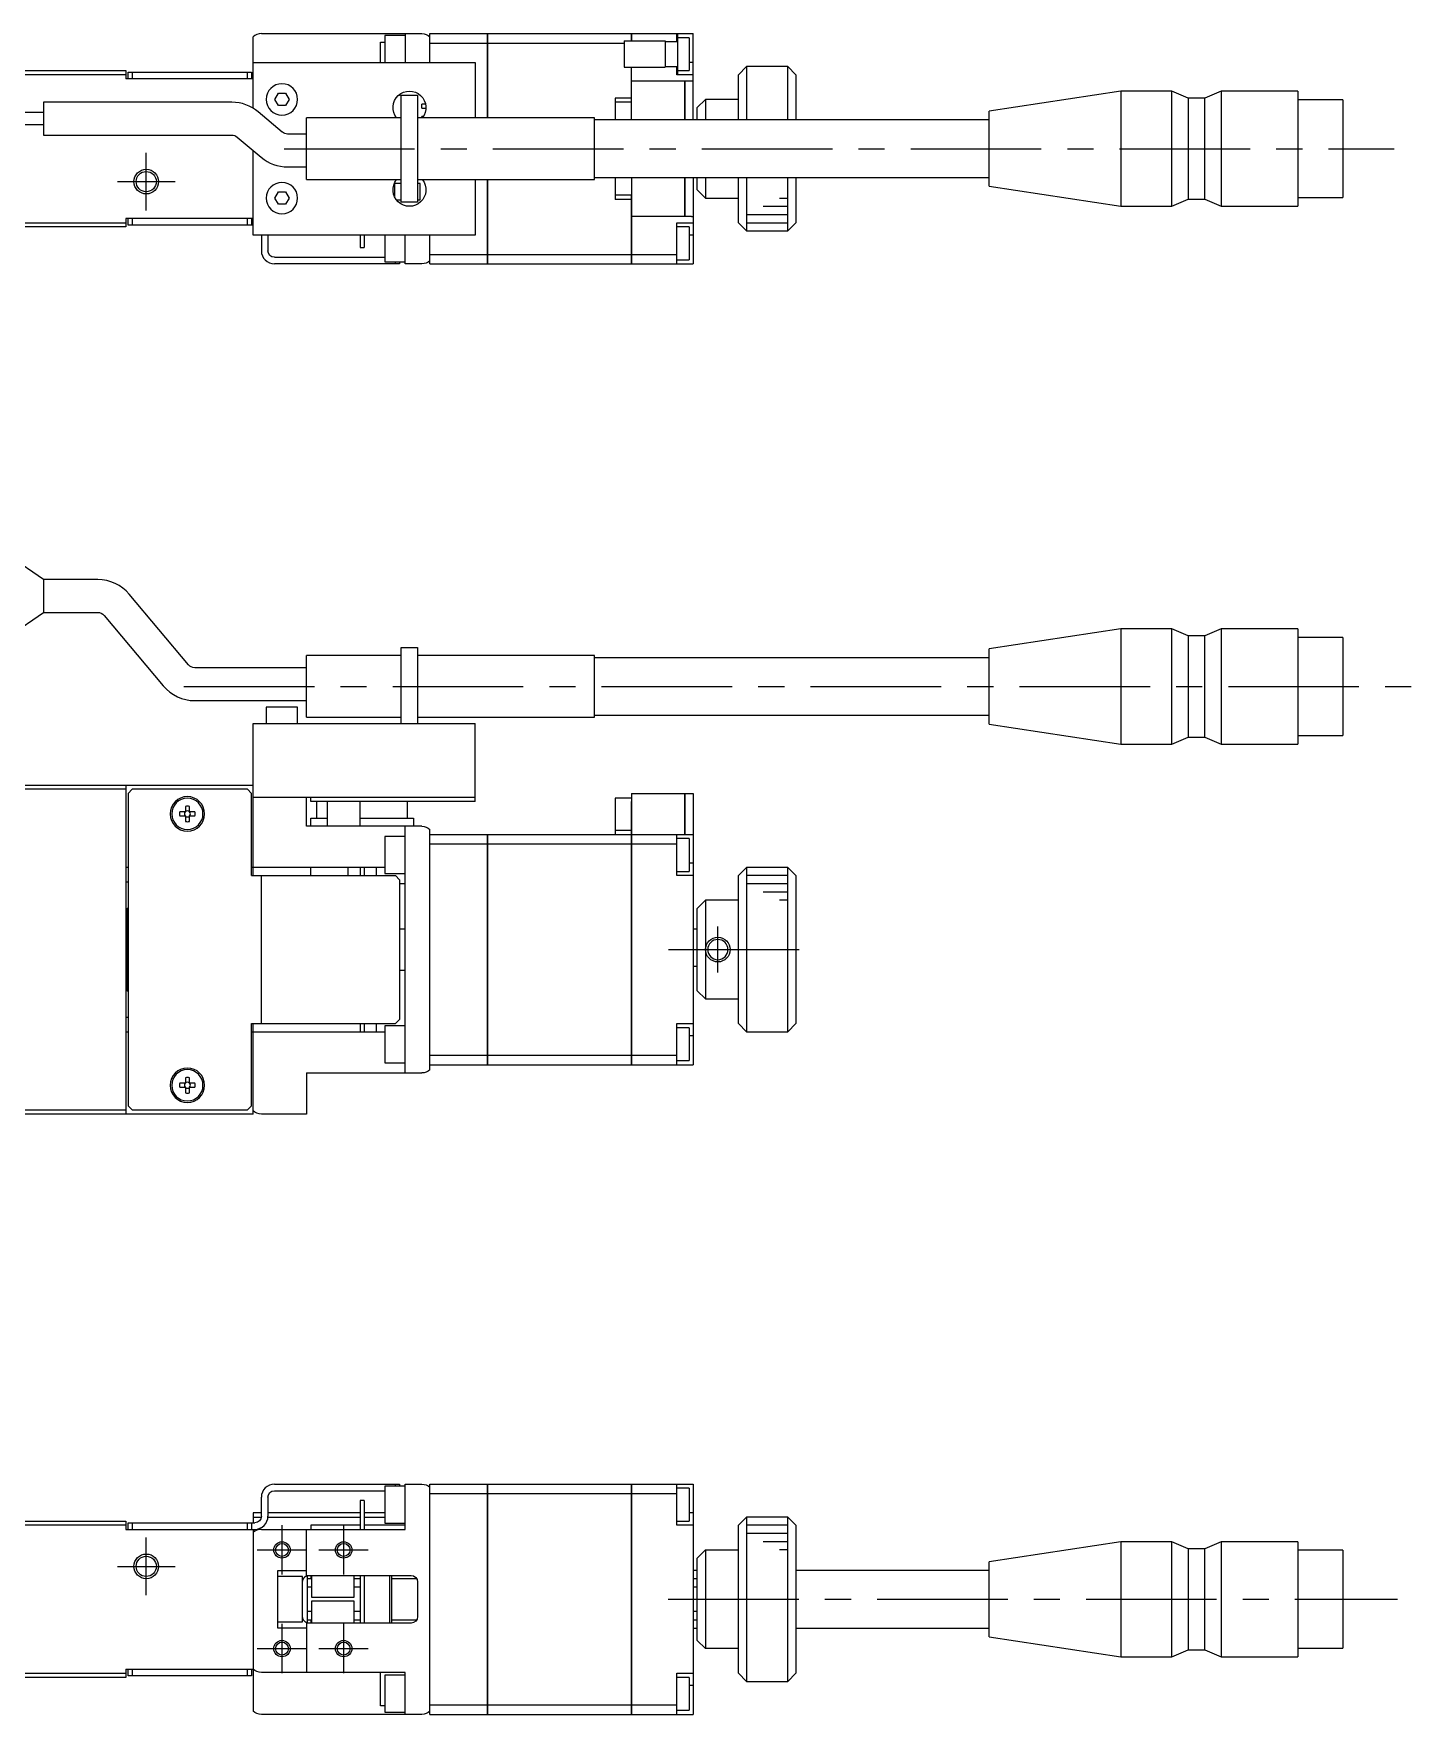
# Model space of a CAD drawing. Extents: x 0 to 741, y -8 to 214.
# Drawn here: x 196.3 to 364.4, y 10 to 214.4 of the extents above; entities that cross this region are included whole.
import ezdxf

# ---------------------------------------------------------------- set-up
doc = ezdxf.new("R2010")
doc.units = 0
doc.header["$LTSCALE"] = 0.5
doc.linetypes.add('CENTER', pattern=[50.8, 31.75, -6.35, 6.35, -6.35])
for name, color, linetype in [('MSM_CENTER', 1, 'CENTER'), ('MSM_CONTINUOUS', 7, 'CONTINUOUS'), ('MSM_NARROW', 5, 'CONTINUOUS')]:
    doc.layers.add(name, color=color, linetype=linetype)

msp = doc.modelspace()

# ---------------------------------------------------------------- linework, layer by layer
at = {"layer": 'MSM_CENTER'}
for p, q in [((226.75, 200.39), (361.75, 200.39)), ((210, 192.89), (210, 199.89)), ((206.5, 196.39), (213.5, 196.39)), ((214.57, 135), (364.43, 135)), ((279.5, 100.2), (279.5, 105.8)), ((273.5, 103), (291.5, 103)), ((226.5, 33), (226.5, 27)), ((234, 33), (234, 27)), ((210, 24.5), (210, 31.5)), ((223.5, 30), (229.5, 30)), ((231, 30), (237, 30)), ((206.5, 28), (213.5, 28)), ((273.47, 24), (362.13, 24)), ((226.5, 21), (226.5, 15)), ((234, 21), (234, 15)), ((223.5, 18), (229.5, 18)), ((231, 18), (237, 18))]:
    msp.add_line(p, q, dxfattribs=at)
at = {"layer": 'MSM_CONTINUOUS'}
for p, q in [((223, 205.31), (223, 214.01)), ((224, 214.39), (243.5, 214.39)), ((238.5, 213.33), (239, 213.33)), ((238.5, 210.89), (238.5, 213.33)), ((239, 214.14), (239, 210.89)), ((241.5, 214.14), (239, 214.14)), ((241.5, 214.39), (241.5, 210.89)), ((244.5, 210.89), (244.5, 214.39)), ((244.5, 214.39), (251.49, 214.39)), ((244.5, 213.23), (251.49, 213.23)), ((251.49, 204.14), (251.49, 214.39)), ((251.5, 214.38), (251.49, 214.38)), ((251.5, 213.23), (251.49, 213.23)), ((251.5, 214.39), (251.5, 204.14)), ((251.5, 214.39), (268.99, 214.39)), ((251.5, 213.23), (268.1, 213.23)), ((268.1, 213.49), (273.1, 213.49)), ((268.1, 213.49), (268.1, 210.29)), ((268.99, 213.49), (268.99, 214.39)), ((269, 214.38), (268.99, 214.38)), ((269, 214.39), (276.5, 214.39)), ((269, 214.39), (269, 213.49)), ((273.1, 213.49), (273.1, 210.29)), ((274.6, 213.39), (273.1, 213.39)), ((274.5, 213.39), (274.5, 214.39)), ((274.6, 214.39), (274.6, 209.39)), ((276, 213.89), (274.6, 213.89)), ((276, 213.89), (276, 209.89)), ((276.5, 203.89), (276.5, 214.39)), ((223, 210.89), (250, 210.89)), ((250, 210.89), (250, 204.14)), ((276.5, 210.89), (276, 210.89)), ((194, 209.89), (207.5, 209.89)), ((207.5, 209.39), (194, 209.39)), ((207.5, 209.89), (207.5, 208.89)), ((223, 208.89), (207.5, 208.89)), ((207.8, 209.69), (222.8, 209.69)), ((207.8, 208.89), (207.8, 209.69)), ((208.3, 209.69), (208.3, 208.89)), ((222.3, 208.89), (222.3, 209.69)), ((222.8, 209.69), (222.8, 208.89)), ((268.1, 210.29), (273.1, 210.29)), ((268.99, 206.04), (268.99, 210.29)), ((269, 203.89), (269, 210.29)), ((269, 208.64), (275.49, 208.64)), ((273.1, 210.39), (274.6, 210.39)), ((274.5, 209.39), (274.5, 210.39)), ((276.5, 209.39), (274.5, 209.39)), ((274.6, 209.89), (276, 209.89)), ((275.49, 203.89), (275.49, 208.64)), ((275.5, 208.63), (275.49, 208.63)), ((275.5, 208.64), (275.5, 203.89)), ((275.5, 208.64), (276.3, 208.64)), ((276.3, 208.62), (276.3, 208.64)), ((276.5, 208.62), (276.3, 208.62)), ((283, 210.39), (282, 209.39)), ((282, 203.89), (282, 209.39)), ((283, 210.39), (283, 203.89)), ((288, 210.39), (283, 210.39)), ((288, 203.89), (288, 210.39)), ((289, 209.39), (288, 210.39)), ((289, 209.39), (289, 203.89)), ((225.63, 206.39), (226.07, 207.14)), ((226.07, 207.14), (226.93, 207.14)), ((226.93, 207.14), (227.37, 206.39)), ((241, 193.89), (241, 206.89)), ((241, 206.89), (243, 206.89)), ((243, 206.89), (243, 193.89)), ((267, 206.54), (267, 203.89)), ((268.99, 206.54), (267, 206.54)), ((328.5, 207.39), (312.5, 204.96)), ((328.5, 207.39), (328.5, 193.39)), ((334.7, 207.39), (328.5, 207.39)), ((334.7, 193.39), (334.7, 207.39)), ((336.7, 206.54), (334.7, 207.39)), ((336.7, 206.54), (336.7, 194.24)), ((338.7, 206.54), (336.7, 206.54)), ((340.7, 207.39), (338.7, 206.54)), ((338.7, 194.24), (338.7, 206.54)), ((340.7, 207.39), (340.7, 193.39)), ((350, 207.39), (340.7, 207.39)), ((350, 207.39), (350, 193.39)), ((197.5, 204.79), (192.5, 204.79)), ((197.5, 206.04), (197.5, 202.04)), ((220.41, 206.04), (197.5, 206.04)), ((226.54, 202.41), (223.62, 204.87)), ((226.07, 205.64), (225.63, 206.39)), ((226.93, 205.64), (226.07, 205.64)), ((227.37, 206.39), (226.93, 205.64)), ((243.5, 205.31), (243.5, 205.81)), ((243.95, 205.81), (243.5, 205.81)), ((243.5, 205.31), (244, 205.31)), ((269, 206.04), (267, 206.04)), ((277, 205.39), (278, 206.39)), ((277, 203.89), (277, 205.39)), ((278, 206.39), (278, 203.89)), ((282, 206.39), (278, 206.39)), ((312.5, 195.82), (312.5, 204.96)), ((355.5, 206.34), (350, 206.34)), ((355.5, 206.34), (355.5, 194.44)), ((197.5, 203.29), (192.5, 203.29)), ((229.5, 196.64), (229.5, 204.14)), ((241, 204.14), (229.5, 204.14)), ((264.5, 204.14), (243, 204.14)), ((243.5, 204.14), (243.5, 204.31)), ((243.69, 204.31), (243.5, 204.31)), ((264.5, 196.64), (264.5, 204.14)), ((312.5, 203.89), (264.5, 203.89)), ((197.5, 202.04), (220.41, 202.04)), ((221.05, 201.8), (223.97, 199.35)), ((229.5, 202.18), (227.19, 202.18)), ((223, 189.89), (223, 200.17)), ((227.19, 198.18), (229.5, 198.18)), ((229.5, 196.64), (241, 196.64)), ((243, 196.64), (264.5, 196.64)), ((250, 196.64), (250, 189.89)), ((251.49, 186.39), (251.49, 196.64)), ((251.5, 196.64), (251.5, 186.39)), ((264.5, 196.89), (312.5, 196.89)), ((267, 196.89), (267, 194.23)), ((269, 196.89), (269, 186.39)), ((275.49, 192.14), (275.49, 196.89)), ((275.5, 196.89), (275.5, 192.14)), ((276.5, 196.89), (276.5, 186.39)), ((277, 195.39), (277, 196.89)), ((278, 196.89), (278, 194.39)), ((282, 191.39), (282, 196.89)), ((283, 196.89), (283, 190.39)), ((288, 190.39), (288, 196.89)), ((289, 196.89), (289, 191.39)), ((225.63, 194.39), (226.07, 195.14)), ((226.07, 193.64), (225.63, 194.39)), ((226.07, 195.14), (226.93, 195.14)), ((226.93, 195.14), (227.37, 194.39)), ((227.37, 194.39), (226.93, 193.64)), ((241, 196.16), (240.17, 196.16)), ((240.17, 196.16), (240.17, 194.59)), ((243.32, 196.16), (243, 196.16)), ((243.32, 194.16), (243.32, 196.16)), ((269, 194.73), (267, 194.73)), ((268.99, 194.23), (267, 194.23)), ((268.99, 186.39), (268.99, 194.73)), ((278, 194.39), (277, 195.39)), ((278, 194.39), (282, 194.39)), ((312.5, 195.82), (328.5, 193.39)), ((334.7, 193.39), (336.7, 194.24)), ((336.7, 194.24), (338.7, 194.24)), ((338.7, 194.24), (340.7, 193.39)), ((350, 194.44), (355.5, 194.44)), ((226.93, 193.64), (226.07, 193.64)), ((240.42, 194.16), (241, 194.16)), ((243, 193.89), (241, 193.89)), ((243, 194.16), (243.32, 194.16)), ((275.49, 192.14), (269, 192.14)), ((275.5, 192.15), (275.49, 192.15)), ((276.3, 192.14), (275.5, 192.14)), ((276.3, 192.14), (276.3, 192.16)), ((276.3, 192.16), (276.5, 192.16)), ((328.5, 193.39), (334.7, 193.39)), ((340.7, 193.39), (350, 193.39)), ((207.5, 190.89), (194.5, 190.89)), ((194.61, 191.39), (207.5, 191.39)), ((207.5, 191.89), (207.5, 190.89)), ((223, 191.89), (207.5, 191.89)), ((207.8, 191.09), (207.8, 191.89)), ((223, 191.09), (207.8, 191.09)), ((208.3, 191.89), (208.3, 191.09)), ((222.3, 191.09), (222.3, 191.89)), ((222.8, 191.89), (222.8, 191.09)), ((274.5, 186.39), (274.5, 191.39)), ((274.5, 191.39), (276.5, 191.39)), ((276, 190.89), (274.5, 190.89)), ((276, 190.89), (276, 186.89)), ((282, 191.39), (283, 190.39)), ((283, 190.39), (288, 190.39)), ((288, 190.39), (289, 191.39)), ((250, 189.89), (223, 189.89)), ((224, 189.89), (224, 187.99)), ((224.8, 189.89), (224.8, 187.99)), ((236, 189.89), (236, 188.39)), ((236, 188.39), (236.5, 188.39)), ((236.5, 189.89), (236.5, 188.39)), ((239, 189.89), (239, 186.64)), ((241.5, 186.39), (241.5, 189.89)), ((244.5, 186.39), (244.5, 189.89)), ((276.5, 189.89), (276, 189.89)), ((225.6, 187.19), (239, 187.19)), ((240.8, 186.39), (225.6, 186.39)), ((239, 186.64), (241.5, 186.64)), ((240.3, 186.39), (240.3, 186.64)), ((240.8, 186.64), (240.8, 186.39)), ((243.5, 186.39), (241.5, 186.39)), ((244.5, 187.54), (251.49, 187.54)), ((244.5, 186.39), (251.49, 186.39)), ((251.5, 187.55), (251.49, 187.55)), ((251.5, 186.4), (251.49, 186.4)), ((251.5, 187.54), (268.99, 187.54)), ((251.5, 186.39), (268.99, 186.39)), ((269, 187.55), (268.99, 187.55)), ((269, 186.4), (268.99, 186.4)), ((269, 187.54), (274.5, 187.54)), ((269, 186.39), (276.5, 186.39)), ((274.5, 186.89), (276, 186.89)), ((197.5, 148), (193.5, 150.75)), ((204.1, 148), (197.5, 148)), ((197.5, 148), (197.5, 144)), ((215.13, 137.63), (207.93, 146.21)), ((193.5, 141.25), (197.5, 144)), ((197.5, 144), (204.1, 144)), ((204.87, 143.64), (212.07, 135.06)), ((328.5, 142), (312.5, 139.57)), ((328.5, 142), (328.5, 128)), ((334.7, 142), (328.5, 142)), ((334.7, 128), (334.7, 142)), ((336.7, 141.15), (334.7, 142)), ((336.7, 141.15), (336.7, 128.85)), ((338.7, 141.15), (336.7, 141.15)), ((340.7, 142), (338.7, 141.15)), ((338.7, 128.85), (338.7, 141.15)), ((340.7, 142), (340.7, 128)), ((350, 142), (340.7, 142)), ((350, 142), (350, 128)), ((241, 139.75), (243, 139.75)), ((241, 130.5), (241, 139.75)), ((243, 139.75), (243, 130.5)), ((312.5, 130.43), (312.5, 139.57)), ((355.5, 140.95), (350, 140.95)), ((355.5, 140.95), (355.5, 129.05)), ((229.5, 137.28), (215.9, 137.28)), ((229.5, 131.25), (229.5, 138.75)), ((241, 138.75), (229.5, 138.75)), ((264.5, 138.75), (243, 138.75)), ((264.5, 131.25), (264.5, 138.75)), ((312.5, 138.5), (264.5, 138.5)), ((215.9, 133.28), (229.5, 133.28)), ((224.6, 132.5), (224.6, 130.5)), ((228.4, 132.5), (224.6, 132.5)), ((228.4, 130.5), (228.4, 132.5)), ((229.5, 131.25), (241, 131.25)), ((243, 131.25), (264.5, 131.25)), ((264.5, 131.5), (312.5, 131.5)), ((223, 112), (223, 130.5)), ((223, 130.5), (250, 130.5)), ((250, 121), (250, 130.5)), ((312.5, 130.43), (328.5, 128)), ((334.7, 128), (336.7, 128.85)), ((336.7, 128.85), (338.7, 128.85)), ((338.7, 128.85), (340.7, 128)), ((350, 129.05), (355.5, 129.05)), ((328.5, 128), (334.7, 128)), ((340.7, 128), (350, 128)), ((194, 123), (223, 123)), ((207.5, 123), (207.5, 83)), ((207.5, 122.5), (195.11, 122.5)), ((208.3, 122.5), (207.8, 122)), ((207.8, 122), (207.8, 84)), ((222.3, 122.5), (208.3, 122.5)), ((222.8, 122), (222.3, 122.5)), ((222.8, 112), (222.8, 122)), ((250, 121.5), (223, 121.5)), ((229.5, 118), (229.5, 121.5)), ((230, 121), (230, 121.5)), ((250, 121), (230, 121)), ((230.75, 119), (230.75, 121)), ((232, 121), (232, 118)), ((236, 118), (236, 121)), ((241.75, 119), (241.75, 121)), ((267, 121.4), (267, 117)), ((269, 121.4), (267, 121.4)), ((268.99, 121), (269, 121)), ((268.99, 89), (268.99, 121)), ((269, 122), (275.49, 122)), ((269, 122), (269, 89)), ((275.49, 117), (275.49, 122)), ((275.5, 121.99), (275.49, 121.99)), ((275.5, 122), (276.5, 122)), ((275.5, 122), (275.5, 117)), ((276.5, 122), (276.5, 89)), ((214.76, 119.74), (214.08, 119.74)), ((214.08, 119.26), (214.76, 119.26)), ((214.76, 120.42), (214.76, 119.74)), ((214.76, 119.26), (214.76, 118.58)), ((215.24, 119.74), (215.24, 120.42)), ((215.92, 119.74), (215.24, 119.74)), ((215.24, 119.26), (215.92, 119.26)), ((215.24, 118.58), (215.24, 119.26)), ((230, 118), (230, 119)), ((230, 119), (232, 119)), ((236, 119), (242.5, 119)), ((242.5, 119), (242.5, 118)), ((243.5, 118), (229.5, 118)), ((241.5, 116.75), (239, 116.75)), ((239, 116.75), (239, 112.25)), ((241.5, 88), (241.5, 118)), ((244.5, 88.38), (244.5, 117.62)), ((244.5, 117), (251.49, 117)), ((251.49, 89), (251.49, 117)), ((251.5, 116.99), (251.49, 116.99)), ((251.5, 117), (268.99, 117)), ((251.5, 117), (251.5, 89)), ((268.99, 117.5), (267, 117.5)), ((268.99, 118.4), (269, 118.4)), ((268.99, 117.3), (269, 117.3)), ((269, 116.99), (268.99, 116.99)), ((269, 117), (276.5, 117)), ((274.5, 112), (274.5, 117)), ((244.5, 115.85), (251.49, 115.85)), ((251.5, 115.84), (251.49, 115.84)), ((251.5, 115.85), (268.99, 115.85)), ((269, 115.84), (268.99, 115.84)), ((269, 115.85), (274.5, 115.85)), ((276, 116.5), (274.5, 116.5)), ((276, 116.5), (276, 112.5)), ((207.8, 113), (207.5, 113)), ((239, 113), (222.8, 113)), ((230, 112), (230, 113)), ((234.5, 113), (234.5, 112)), ((236, 113), (236, 112)), ((236.5, 113), (236.5, 112)), ((238, 112), (238, 113)), ((274.5, 112.5), (276, 112.5)), ((276.5, 113.5), (276, 113.5)), ((283, 113), (282, 112)), ((283, 113), (283, 93)), ((288, 113), (283, 113)), ((288, 93), (288, 113)), ((289, 112), (288, 113)), ((207.5, 111.25), (207.8, 111.25)), ((222.8, 112), (240.3, 112)), ((224, 94), (224, 112)), ((239, 112.25), (241.5, 112.25)), ((240.8, 111.5), (240.3, 112)), ((240.8, 111.5), (240.8, 94.5)), ((241.5, 111), (240.8, 111)), ((276.5, 112), (274.5, 112)), ((282, 94), (282, 112)), ((289, 112), (289, 94)), ((277, 108), (278, 109)), ((278, 109), (278, 97)), ((282, 109), (278, 109)), ((207.7, 108), (207.5, 107.8)), ((207.7, 108), (207.7, 98)), ((207.8, 108), (207.7, 108)), ((277, 98), (277, 108)), ((241.5, 105.5), (240.8, 105.5)), ((277, 105.5), (276.5, 105.5)), ((240.8, 100.5), (241.5, 100.5)), ((276.5, 101), (277, 101)), ((207.5, 98.2), (207.7, 98)), ((207.7, 98), (207.8, 98)), ((278, 97), (277, 98)), ((278, 97), (282, 97)), ((207.8, 94.75), (207.5, 94.75)), ((240.3, 94), (240.8, 94.5)), ((207.5, 93), (207.8, 93)), ((222.8, 84), (222.8, 94)), ((222.8, 94), (240.3, 94)), ((222.8, 93), (239, 93)), ((223, 83), (223, 94)), ((236, 94), (236, 93)), ((236.5, 94), (236.5, 93)), ((238, 93), (238, 94)), ((241.5, 93.75), (239, 93.75)), ((239, 93.75), (239, 89.25)), ((274.5, 94), (276.5, 94)), ((274.5, 89), (274.5, 94)), ((276, 93.5), (274.5, 93.5)), ((276, 93.5), (276, 89.5)), ((276.5, 92.5), (276, 92.5)), ((282, 94), (283, 93)), ((283, 93), (288, 93)), ((288, 93), (289, 94)), ((244.5, 90.15), (251.49, 90.15)), ((251.5, 90.16), (251.49, 90.16)), ((251.5, 90.15), (268.99, 90.15)), ((269, 90.16), (268.99, 90.16)), ((269, 90.15), (274.5, 90.15)), ((229.5, 88), (229.5, 83)), ((229.5, 88), (243.5, 88)), ((239, 89.25), (241.5, 89.25)), ((244.5, 89), (251.49, 89)), ((251.5, 89.01), (251.49, 89.01)), ((251.5, 89), (268.99, 89)), ((269, 89.01), (268.99, 89.01)), ((269, 89), (276.5, 89)), ((274.5, 89.5), (276, 89.5)), ((214.76, 86.74), (214.08, 86.74)), ((214.08, 86.26), (214.76, 86.26)), ((214.76, 87.42), (214.76, 86.74)), ((214.76, 86.26), (214.76, 85.58)), ((215.24, 86.74), (215.24, 87.42)), ((215.92, 86.74), (215.24, 86.74)), ((215.24, 86.26), (215.92, 86.26)), ((215.24, 85.58), (215.24, 86.26)), ((207.8, 84), (208.3, 83.5)), ((222.3, 83.5), (222.8, 84)), ((223, 83), (194, 83)), ((195.11, 83.5), (207.5, 83.5)), ((208.3, 83.5), (222.3, 83.5)), ((229.5, 83), (224, 83)), ((225.6, 38), (240.8, 38)), ((225.6, 37.2), (239, 37.2)), ((241.5, 37.75), (239, 37.75)), ((239, 37.75), (239, 33.25)), ((240.3, 37.75), (240.3, 38)), ((240.8, 38), (240.8, 37.75)), ((241.5, 32.5), (241.5, 38)), ((241.5, 38), (243.5, 38)), ((244.5, 38), (251.49, 38)), ((244.5, 10), (244.5, 38)), ((244.5, 36.85), (251.49, 36.85)), ((251.49, 10), (251.49, 38)), ((251.5, 37.99), (251.49, 37.99)), ((251.5, 36.84), (251.49, 36.84)), ((251.5, 38), (268.99, 38)), ((251.5, 38), (251.5, 10)), ((251.5, 36.85), (268.99, 36.85)), ((268.99, 10), (268.99, 38)), ((269, 37.99), (268.99, 37.99)), ((269, 36.84), (268.99, 36.84)), ((269, 38), (276.5, 38)), ((269, 38), (269, 10)), ((269, 36.85), (274.5, 36.85)), ((274.5, 33), (274.5, 38)), ((276, 37.5), (274.5, 37.5)), ((276, 37.5), (276, 33.5)), ((276.5, 38), (276.5, 10)), ((224, 34.1), (224, 36.4)), ((224.8, 36.4), (224.8, 34.1)), ((236.5, 36), (236, 36)), ((236, 36), (236, 32.5)), ((236.5, 36), (236.5, 32.5)), ((194.5, 33.5), (207.5, 33.5)), ((207.5, 33), (194.61, 33)), ((207.5, 33.5), (207.5, 32.5)), ((207.8, 32.5), (207.8, 33.3)), ((207.8, 33.3), (223.2, 33.3)), ((208.3, 33.3), (208.3, 32.5)), ((222.3, 32.5), (222.3, 33.3)), ((222.8, 33.3), (222.8, 32.5)), ((223, 34.5), (223, 33.3)), ((224, 34.5), (223, 34.5)), ((223, 34), (223.99, 34)), ((236, 34.5), (224.8, 34.5)), ((224.8, 34), (236, 34)), ((230, 33), (230, 32.5)), ((236, 33), (230, 33)), ((239, 34.5), (236.5, 34.5)), ((236.5, 34), (239, 34)), ((241.5, 33), (236.5, 33)), ((239, 33.25), (241.5, 33.25)), ((274.5, 33.5), (276, 33.5)), ((276.5, 33), (274.5, 33)), ((276.5, 34.5), (276, 34.5)), ((283, 34), (282, 33)), ((282, 15), (282, 33)), ((288, 34), (283, 34)), ((283, 34), (283, 14)), ((289, 33), (288, 34)), ((288, 14), (288, 34)), ((289, 33), (289, 15)), ((207.5, 32.5), (223.2, 32.5)), ((223, 32.5), (223, 15.5)), ((224, 32.5), (241.5, 32.5)), ((229.5, 26.87), (229.5, 32.5)), ((328.5, 31), (312.5, 28.57)), ((334.7, 31), (328.5, 31)), ((328.5, 31), (328.5, 17)), ((336.7, 30.15), (334.7, 31)), ((334.7, 17), (334.7, 31)), ((340.7, 31), (338.7, 30.15)), ((350, 31), (340.7, 31)), ((340.7, 31), (340.7, 17)), ((350, 31), (350, 17)), ((278, 30), (277, 29)), ((277, 19), (277, 29)), ((278, 30), (278, 18)), ((278, 30), (282, 30)), ((336.7, 30.15), (336.7, 17.85)), ((338.7, 30.15), (336.7, 30.15)), ((338.7, 17.85), (338.7, 30.15)), ((355.5, 29.95), (350, 29.95)), ((355.5, 29.95), (355.5, 18.05)), ((226, 20.5), (226, 27.5)), ((226, 27.5), (229.5, 27.5)), ((229, 26.75), (226, 26.75)), ((229, 21.25), (229, 26.75)), ((229.5, 26.87), (229.59, 26.87)), ((229.51, 26.85), (229.59, 26.87)), ((229.6, 21.12), (229.6, 26.88)), ((229.8, 26.9), (242.2, 26.9)), ((230, 26.9), (230, 26.5)), ((230.1, 26.9), (230.1, 24.25)), ((235.3, 24.25), (235.3, 26.9)), ((236, 26.9), (236, 21.1)), ((236.5, 26.9), (236.5, 21.1)), ((239.6, 21.1), (239.6, 26.9)), ((239.8, 26.9), (239.8, 21.1)), ((277, 27.5), (276.5, 27.5)), ((312.5, 27.5), (289, 27.5)), ((312.5, 19.43), (312.5, 28.57)), ((230.1, 26.5), (229.6, 26.5)), ((229.6, 25.5), (230.1, 25.5)), ((236, 26.5), (235.3, 26.5)), ((235.3, 25.5), (236, 25.5)), ((242.89, 26.5), (239.8, 26.5)), ((243, 26.1), (243, 21.9)), ((277, 26.5), (276.5, 26.5)), ((276.5, 25.5), (277, 25.5)), ((230.1, 22.5), (229.6, 22.5)), ((230.1, 24.25), (235.3, 24.25)), ((230.1, 23.75), (230.1, 21.1)), ((235.3, 23.75), (230.1, 23.75)), ((235.3, 21.1), (235.3, 23.75)), ((236, 22.5), (235.3, 22.5)), ((277, 22.5), (276.5, 22.5)), ((226, 21.25), (229, 21.25)), ((229.5, 20.5), (226, 20.5)), ((229.5, 21.13), (229.5, 15.1)), ((229.5, 21.13), (229.59, 21.13)), ((229.59, 21.13), (229.51, 21.16)), ((229.6, 21.5), (230.1, 21.5)), ((242.2, 21.1), (229.8, 21.1)), ((230, 21.5), (230, 21.1)), ((235.3, 21.5), (236, 21.5)), ((239.8, 21.5), (242.89, 21.5)), ((276.5, 21.5), (277, 21.5)), ((276.5, 20.5), (277, 20.5)), ((289, 20.5), (312.5, 20.5)), ((277, 19), (278, 18)), ((312.5, 19.43), (328.5, 17)), ((282, 18), (278, 18)), ((328.5, 17), (334.7, 17)), ((334.7, 17), (336.7, 17.85)), ((336.7, 17.85), (338.7, 17.85)), ((338.7, 17.85), (340.7, 17)), ((340.7, 17), (350, 17)), ((350, 18.05), (355.5, 18.05)), ((194, 15), (207.5, 15)), ((207.5, 14.5), (194, 14.5)), ((207.5, 15.5), (207.5, 14.5)), ((207.5, 15.5), (223, 15.5)), ((207.8, 14.7), (207.8, 15.5)), ((222.8, 14.7), (207.8, 14.7)), ((208.3, 15.5), (208.3, 14.7)), ((222.3, 14.7), (222.3, 15.5)), ((222.8, 15.5), (222.8, 14.7)), ((223, 15.48), (223, 10.38)), ((241.5, 15.1), (224, 15.1)), ((238.5, 11.05), (238.5, 15.1)), ((241.5, 14.75), (239, 14.75)), ((239, 14.75), (239, 10.25)), ((241.5, 10), (241.5, 15.1)), ((274.5, 15), (276.5, 15)), ((274.5, 10), (274.5, 15)), ((276, 14.5), (274.5, 14.5)), ((276, 14.5), (276, 10.5)), ((282, 15), (283, 14)), ((288, 14), (289, 15)), ((276.5, 13.5), (276, 13.5)), ((283, 14), (288, 14)), ((239, 11.05), (238.5, 11.05)), ((239, 10.25), (241.5, 10.25)), ((244.5, 11.15), (251.49, 11.15)), ((251.5, 11.16), (251.49, 11.16)), ((251.5, 11.15), (268.99, 11.15)), ((269, 11.16), (268.99, 11.16)), ((269, 11.15), (274.5, 11.15)), ((274.5, 10.5), (276, 10.5)), ((243.5, 10), (224, 10)), ((244.5, 10), (251.49, 10)), ((251.5, 10.01), (251.49, 10.01)), ((251.5, 10), (268.99, 10)), ((269, 10.01), (268.99, 10.01)), ((269, 10), (276.5, 10))]:
    msp.add_line(p, q, dxfattribs=at)
at = {"layer": 'MSM_CONTINUOUS', "extrusion": (0, 0, -1)}
for p, q in [((229.14, 26.55), (229.16, 26.58)), ((229.16, 26.58), (229.19, 26.61)), ((229.19, 26.61), (229.22, 26.65)), ((229.22, 26.65), (229.25, 26.68)), ((229.25, 26.68), (229.27, 26.7)), ((229.27, 26.7), (229.3, 26.73)), ((229.3, 26.73), (229.34, 26.75)), ((229.34, 26.75), (229.37, 26.77)), ((229.37, 26.77), (229.4, 26.8)), ((229.4, 26.8), (229.44, 26.82)), ((229.44, 26.82), (229.47, 26.83)), ((229.47, 26.83), (229.5, 26.84)), ((229.5, 26.84), (229.51, 26.85)), ((229, 26.15), (229.01, 26.21)), ((229, 26.1), (229, 26.15)), ((229.01, 26.21), (229.02, 26.26)), ((229.02, 26.26), (229.03, 26.31)), ((229.03, 26.31), (229.04, 26.36)), ((229.04, 26.36), (229.06, 26.41)), ((229.06, 26.41), (229.08, 26.46)), ((229.08, 26.46), (229.11, 26.5)), ((229.11, 26.5), (229.14, 26.55)), ((229, 21.86), (229, 21.9)), ((229, 21.81), (229, 21.86)), ((229.01, 21.77), (229, 21.81)), ((229.02, 21.73), (229.01, 21.77)), ((229.03, 21.68), (229.02, 21.73)), ((229.05, 21.63), (229.03, 21.68)), ((229.07, 21.58), (229.05, 21.63)), ((229.09, 21.53), (229.07, 21.58)), ((229.11, 21.49), (229.09, 21.53)), ((229.14, 21.44), (229.11, 21.49)), ((229.17, 21.4), (229.14, 21.44)), ((229.21, 21.36), (229.17, 21.4)), ((229.24, 21.33), (229.21, 21.36)), ((229.27, 21.3), (229.24, 21.33)), ((229.3, 21.28), (229.27, 21.3)), ((229.33, 21.25), (229.3, 21.28)), ((229.36, 21.23), (229.33, 21.25)), ((229.39, 21.21), (229.36, 21.23)), ((229.42, 21.2), (229.39, 21.21)), ((229.44, 21.18), (229.42, 21.2)), ((229.47, 21.17), (229.44, 21.18)), ((229.49, 21.16), (229.47, 21.17)), ((229.51, 21.16), (229.49, 21.16))]:
    msp.add_line(p, q, dxfattribs=at)
for centre, radius in [((-226.5, 206.39), 1.9), ((-226.5, 194.39), 1.9), ((-215, 119.5), 2.1), ((-215, 119.5), 1.9), ((-279.5, 103), 1.23), ((-215, 86.5), 2.1), ((-215, 86.5), 1.9)]:
    msp.add_circle(centre, radius, dxfattribs=at)
at = {"layer": 'MSM_CONTINUOUS'}
for centre, radius in [((210, 196.39), 1.23), ((226.5, 30), 0.783), ((234, 30), 0.783), ((210, 28), 1.23), ((226.5, 18), 0.783), ((234, 18), 0.783)]:
    msp.add_circle(centre, radius, dxfattribs=at)
for centre, radius, start, end in [((224, 212.89), 1.5, 90, 131.8103), ((220.41, 201.04), 5, 50, 90), ((227.19, 203.18), 5, 230, 270), ((225.6, 187.99), 1.6, 180, 270), ((204.1, 143), 5, 40, 90), ((215.9, 138.28), 5, 220, 270), ((215, 119.5), 0.95, 165.3667, 194.6333), ((215, 119.5), 0.365, 138.8496, 221.1504), ((215, 119.5), 0.95, 75.3667, 104.6333), ((215, 119.5), 0.365, 48.8496, 131.1504), ((215, 119.5), 0.365, 228.8496, 311.1504), ((215, 119.5), 0.95, 255.3667, 284.6333), ((215, 119.5), 0.365, 318.8496, 41.1504), ((215, 119.5), 0.95, 345.3667, 14.6333), ((215, 86.5), 0.95, 165.3667, 194.6333), ((215, 86.5), 0.365, 138.8496, 221.1504), ((215, 86.5), 0.95, 75.3667, 104.6333), ((215, 86.5), 0.365, 48.8496, 131.1504), ((215, 86.5), 0.365, 228.8496, 311.1504), ((215, 86.5), 0.365, 318.8496, 41.1504), ((215, 86.5), 0.95, 345.3667, 14.6333), ((215, 86.5), 0.95, 255.3667, 284.6333), ((225.6, 36.4), 1.6, 90, 180), ((223.2, 34.1), 1.6, 270, 0), ((224, 31), 1.5, 90, 131.8103)]:
    msp.add_arc(centre, radius, start, end, dxfattribs=at)
at = {"layer": 'MSM_CONTINUOUS', "extrusion": (0, 0, -1)}
for centre, radius, start, end in [((-243.5, 212.89), 1.5, 90, 131.8103), ((-242, 205.39), 2, 321.3178, 218.6822), ((-240.7, 207.05), 0.2, 179.1926, 284.9266), ((-227.19, 203.18), 1, 270, 310), ((-220.41, 201.04), 1, 90, 130), ((-242, 195.39), 2, 141.3178, 38.6822), ((-225.6, 187.99), 0.8, 270, 0), ((-243.5, 187.89), 1.5, 228.1897, 270), ((-204.1, 143), 1, 90, 140), ((-215.9, 138.28), 1, 270, 320), ((-243.5, 116.5), 1.5, 90, 131.8103), ((-243.5, 89.5), 1.5, 228.1897, 270), ((-224, 84.5), 1.5, 270, 311.8103), ((-225.6, 36.4), 0.8, 0, 90), ((-243.5, 36.5), 1.5, 90, 131.8103), ((-223.2, 34.1), 0.8, 180, 270), ((-229.8, 26.1), 0.8, 74.8734, 90), ((-242.2, 26.1), 0.8, 90, 180), ((-229.8, 21.9), 0.8, 270, 285.1266), ((-242.2, 21.9), 0.8, 180, 270), ((-224, 16.6), 1.5, 270, 311.8103), ((-224, 11.5), 1.5, 270, 311.8103), ((-243.5, 11.5), 1.5, 228.1897, 270)]:
    msp.add_arc(centre, radius, start, end, dxfattribs=at)
at = {"layer": 'MSM_NARROW'}
for p, q in [((287, 194.39), (288, 194.39)), ((283, 192.39), (288, 192.39)), ((285, 193.39), (288, 193.39)), ((283, 191.39), (288, 191.39)), ((288, 112), (283, 112)), ((288, 111), (283, 111)), ((288, 110), (285, 110)), ((288, 109), (287, 109)), ((288, 33), (283, 33)), ((288, 32), (283, 32)), ((288, 31), (285, 31)), ((288, 30), (287, 30))]:
    msp.add_line(p, q, dxfattribs=at)
for centre, radius in [((210, 196.39), 1.5), ((279.5, 103), 1.5), ((226.5, 30), 1), ((234, 30), 1), ((210, 28), 1.5), ((226.5, 18), 1), ((234, 18), 1)]:
    msp.add_circle(centre, radius, dxfattribs=at)

doc.saveas('drawing.dxf')
